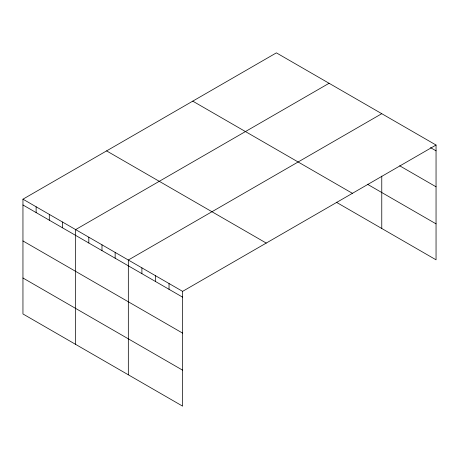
<?xml version="1.0" encoding="UTF-8"?>
<svg xmlns="http://www.w3.org/2000/svg" width="459" height="459" viewBox="0 0 459 459"><rect width="100%" height="100%" fill="white"/><g stroke="black" fill="none" stroke-linecap="round" stroke-linejoin="round"><path stroke-width="0.69" d="M436.05 145.038L276.393 52.86L22.95 199.183L22.95 313.962L182.607 406.14L182.607 291.362L436.05 145.038L436.05 259.817L336.263 202.207M329.08 83.28L75.637 229.598L75.637 344.382M381.768 113.694L128.325 260.018L128.325 374.802M430.496 147.632L436.05 150.833M399.657 165.785L436.05 186.802M367.395 184.22L436.05 223.854M192.757 101.146L352.414 193.325M106.586 150.896L266.243 243.075M22.95 199.183L182.607 291.362M22.95 204.978L182.607 297.157M22.95 240.946L182.607 333.125M22.95 277.999L182.607 370.178M381.768 176.124L381.768 228.479M169.038 283.524L169.038 289.325M155.469 275.687L155.469 281.487M141.894 267.855L141.894 273.656M115.152 252.416L115.152 258.21M101.984 244.808L101.984 250.608M88.811 237.205L88.811 243.006M62.464 221.995L62.464 227.796M49.297 214.393L49.297 220.188M36.123 206.785L36.123 212.586"/></g></svg>
